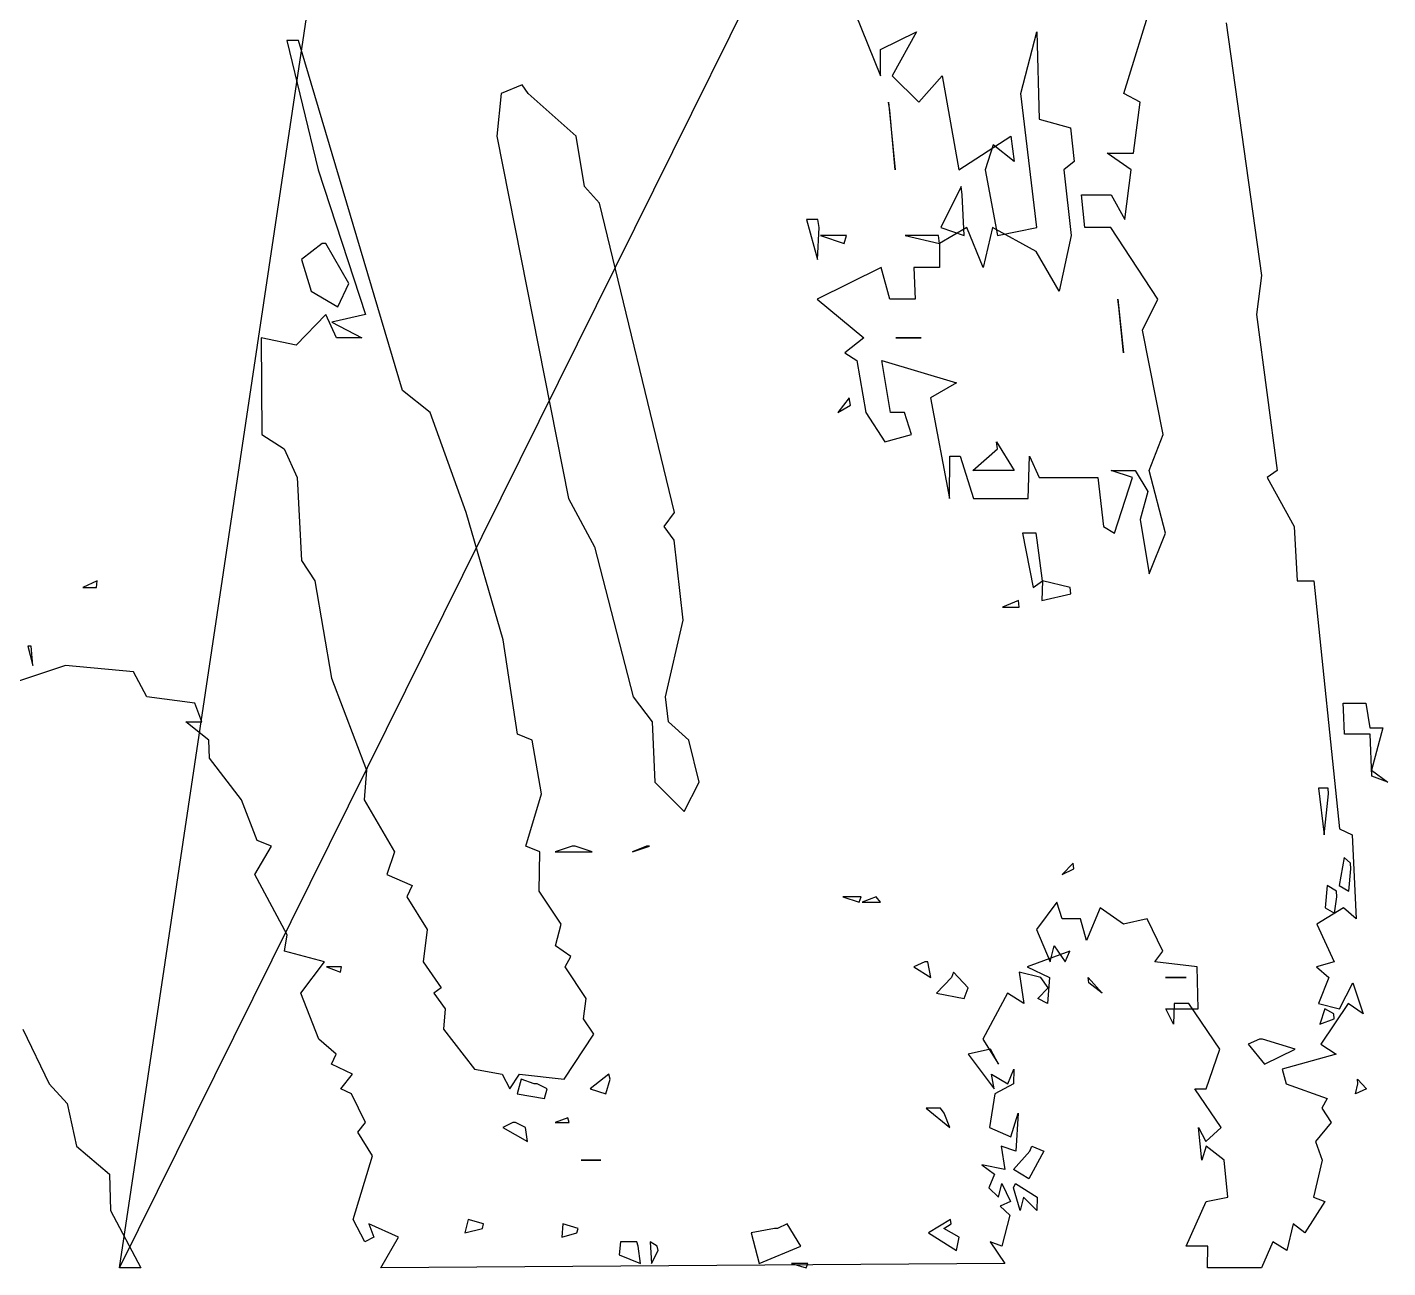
# Model space of a CAD drawing. Extents: x -57254 to 92099, y -1185 to 310651.
# Drawn here: x -1415 to 3593, y -1185 to 3381 of the extents above; entities that cross this region are included whole.
import ezdxf

# ---------------------------------------------------------------- set-up
doc = ezdxf.new("R2010")
doc.units = 0

msp = doc.modelspace()

# ---------------------------------------------------------------- linework, layer by layer
for p, q in [((-1075.0855, -1185.4587), (2487.0833, 6000, 3172.4444)), ((-1075.0855, -1185.4587), (0, 6000, 3200)), ((1538.0581, 3666.4724), (1726.4704, 3201.2286)), ((1538.0581, 3666.4724), (1726.4704, 3201.2286)), ((2622.1441, 3137.0826), (2732.3538, 3496.9749)), ((2622.1441, 3137.0826), (2732.3538, 3496.9749)), ((1725.6574, 3298.5075), (1858.3666, 3364.0777)), ((1725.6574, 3298.5075), (1858.3666, 3364.0777)), ((1858.3666, 3364.0777), (1768.8343, 3201.2286)), ((1858.3666, 3364.0777), (1768.8343, 3201.2286)), ((2242.5308, 3137.0826), (2300.9709, 3364.0777)), ((2242.5308, 3137.0826), (2300.9709, 3364.0777)), ((2300.9709, 3364.0777), (2309.8198, 3041.9053)), ((2300.9709, 3364.0777), (2309.8198, 3041.9053)), ((2998.3544, 3397.0809), (3127.9265, 2466.6935)), ((2998.3544, 3397.0809), (3127.9265, 2466.6935)), ((-416.269, 3331.2202), (-459.0071, 3331.2202)), ((-459.0071, 3331.2202), (-343.6293, 2855.2124)), ((-416.269, 3331.2202), (-459.0071, 3331.2202)), ((-459.0071, 3331.2202), (-343.6293, 2855.2124)), ((-406.5387, 3298.5075), (-416.269, 3331.2202)), ((-406.5387, 3298.5075), (-416.269, 3331.2202)), ((-33.3073, 2043.7158), (-406.5387, 3298.5075)), ((-33.3073, 2043.7158), (-406.5387, 3298.5075)), ((1726.4704, 3201.2286), (1725.6574, 3298.5075)), ((1726.4704, 3201.2286), (1725.6574, 3298.5075)), ((406.9325, 3169.0855), (330.4042, 3137.0826)), ((406.9325, 3169.0855), (330.4042, 3137.0826)), ((428.8225, 3137.0826), (406.9325, 3169.0855)), ((428.8225, 3137.0826), (406.9325, 3169.0855)), ((1768.8343, 3201.2286), (1867.5645, 3105.2189)), ((1768.8343, 3201.2286), (1867.5645, 3105.2189)), ((1867.5645, 3105.2189), (1952.4112, 3201.2286)), ((1867.5645, 3105.2189), (1952.4112, 3201.2286)), ((1952.4112, 3201.2286), (2014.3409, 2855.2124)), ((1952.4112, 3201.2286), (2014.3409, 2855.2124)), ((330.4042, 3137.0826), (314.3255, 2979.1377)), ((330.4042, 3137.0826), (314.3255, 2979.1377)), ((606.3978, 2979.1377), (428.8225, 3137.0826)), ((606.3978, 2979.1377), (428.8225, 3137.0826)), ((1755.3311, 3105.2189), (1779.9228, 2855.2124)), ((1760.2016, 3073.4934), (1755.3311, 3105.2189)), ((1755.3311, 3105.2189), (1779.9228, 2855.2124)), ((1760.2016, 3073.4934), (1755.3311, 3105.2189)), ((2301.7458, 2643.3666), (2242.5308, 3137.0826)), ((2301.7458, 2643.3666), (2242.5308, 3137.0826)), ((2681.257, 3105.2189), (2622.1441, 3137.0826)), ((2681.257, 3105.2189), (2622.1441, 3137.0826)), ((2656.6957, 2916.909), (2681.257, 3105.2189)), ((2656.6957, 2916.909), (2681.257, 3105.2189)), ((1779.9228, 2855.2124), (1760.2016, 3073.4934)), ((1779.9228, 2855.2124), (1760.2016, 3073.4934)), ((2309.8198, 3041.9053), (2424.9774, 3010.4537)), ((2309.8198, 3041.9053), (2424.9774, 3010.4537)), ((2424.9774, 3010.4537), (2438.4716, 2885.9946)), ((2424.9774, 3010.4537), (2438.4716, 2885.9946)), ((314.3255, 2979.1377), (577.6347, 1645.5768)), ((314.3255, 2979.1377), (577.6347, 1645.5768)), ((636.0016, 2794.0409), (606.3978, 2979.1377)), ((636.0016, 2794.0409), (606.3978, 2979.1377)), ((2014.3409, 2855.2124), (2205.8414, 2979.1377)), ((2014.3409, 2855.2124), (2205.8414, 2979.1377)), ((2205.8414, 2979.1377), (2217.3703, 2885.9946)), ((2205.8414, 2979.1377), (2217.3703, 2885.9946)), ((2140.3095, 2947.9564), (2110.866, 2855.2124)), ((2140.3095, 2947.9564), (2110.866, 2855.2124)), ((2217.3703, 2885.9946), (2140.3095, 2947.9564)), ((2217.3703, 2885.9946), (2140.3095, 2947.9564)), ((2648.6486, 2855.2124), (2559.7563, 2916.909)), ((2559.7563, 2916.909), (2656.6957, 2916.909)), ((2648.6486, 2855.2124), (2559.7563, 2916.909)), ((2559.7563, 2916.909), (2656.6957, 2916.909)), ((-343.6293, 2855.2124), (-169.433, 2322.7991)), ((-343.6293, 2855.2124), (-169.433, 2322.7991)), ((2110.866, 2855.2124), (2156.1822, 2613.6117)), ((2110.866, 2855.2124), (2156.1822, 2613.6117)), ((2438.4716, 2885.9946), (2400.4413, 2855.2124)), ((2438.4716, 2885.9946), (2400.4413, 2855.2124)), ((2400.4413, 2855.2124), (2427.3319, 2613.6117)), ((2400.4413, 2855.2124), (2427.3319, 2613.6117)), ((2624.9149, 2673.2471), (2648.6486, 2855.2124)), ((2624.9149, 2673.2471), (2648.6486, 2855.2124)), ((691.277, 2733.388), (636.0016, 2794.0409)), ((691.277, 2733.388), (636.0016, 2794.0409)), ((2022.7928, 2794.0409), (1948.5089, 2643.3666)), ((2022.7928, 2794.0409), (1948.5089, 2643.3666)), ((2026.9918, 2763.6501), (2022.7928, 2794.0409)), ((2026.9918, 2763.6501), (2022.7928, 2794.0409)), ((2034.1649, 2613.6117), (2026.9918, 2763.6501)), ((2034.1649, 2613.6117), (2026.9918, 2763.6501)), ((2478.3642, 2643.3666), (2465.4381, 2763.6501)), ((2465.4381, 2763.6501), (2575.0497, 2763.6501)), ((2478.3642, 2643.3666), (2465.4381, 2763.6501)), ((2465.4381, 2763.6501), (2575.0497, 2763.6501)), ((2575.0497, 2763.6501), (2624.9149, 2673.2471)), ((2575.0497, 2763.6501), (2624.9149, 2673.2471)), ((968.3628, 1594.2512), (691.277, 2733.388)), ((968.3628, 1594.2512), (691.277, 2733.388)), ((1494.8945, 2673.2471), (1454.0504, 2673.2471)), ((1454.0504, 2673.2471), (1494.1058, 2525.0926)), ((1494.8945, 2673.2471), (1454.0504, 2673.2471)), ((1454.0504, 2673.2471), (1494.1058, 2525.0926)), ((1500.1698, 2643.3666), (1494.8945, 2673.2471)), ((1500.1698, 2643.3666), (1494.8945, 2673.2471)), ((1494.1058, 2525.0926), (1500.1698, 2643.3666)), ((1494.1058, 2525.0926), (1500.1698, 2643.3666)), ((1600.3254, 2613.6117), (1505.423, 2613.6117)), ((1505.423, 2613.6117), (1591.8285, 2583.9816)), ((1600.3254, 2613.6117), (1505.423, 2613.6117)), ((1505.423, 2613.6117), (1591.8285, 2583.9816)), ((1591.8285, 2583.9816), (1600.3254, 2613.6117)), ((1591.8285, 2583.9816), (1600.3254, 2613.6117)), ((1939.2625, 2613.6117), (1817.2451, 2613.6117)), ((1817.2451, 2613.6117), (1943.5838, 2583.9816)), ((1939.2625, 2613.6117), (1817.2451, 2613.6117)), ((1817.2451, 2613.6117), (1943.5838, 2583.9816)), ((1943.5838, 2583.9816), (1939.2625, 2613.6117)), ((1943.5838, 2583.9816), (1939.2625, 2613.6117)), ((2043.6112, 2643.3666), (1943.5838, 2583.9816)), ((2043.6112, 2643.3666), (1943.5838, 2583.9816)), ((1948.5089, 2643.3666), (2034.1649, 2613.6117)), ((1948.5089, 2643.3666), (2034.1649, 2613.6117)), ((2104.3291, 2495.8322), (2043.6112, 2643.3666)), ((2104.3291, 2495.8322), (2043.6112, 2643.3666)), ((2138.7134, 2643.3666), (2104.3291, 2495.8322)), ((2138.7134, 2643.3666), (2104.3291, 2495.8322)), ((2298.9064, 2554.4755), (2138.7134, 2643.3666)), ((2298.9064, 2554.4755), (2138.7134, 2643.3666)), ((2156.1822, 2613.6117), (2301.7458, 2643.3666)), ((2156.1822, 2613.6117), (2301.7458, 2643.3666)), ((2427.3319, 2613.6117), (2383.3255, 2408.7781)), ((2427.3319, 2613.6117), (2383.3255, 2408.7781)), ((2573.4665, 2643.3666), (2478.3642, 2643.3666)), ((2573.4665, 2643.3666), (2478.3642, 2643.3666)), ((2746.6667, 2380), (2573.4665, 2643.3666)), ((2746.6667, 2380), (2573.4665, 2643.3666)), ((-329.2972, 2583.9816), (-405.5237, 2525.0926)), ((-329.2972, 2583.9816), (-405.5237, 2525.0926)), ((-315.7681, 2583.9816), (-329.2972, 2583.9816)), ((-315.7681, 2583.9816), (-329.2972, 2583.9816)), ((-230.8207, 2437.6757), (-315.7681, 2583.9816)), ((-230.8207, 2437.6757), (-315.7681, 2583.9816)), ((1943.5838, 2583.9816), (1942.9954, 2495.8322)), ((1943.5838, 2583.9816), (1942.9954, 2495.8322)), ((2383.3255, 2408.7781), (2298.9064, 2554.4755)), ((2383.3255, 2408.7781), (2298.9064, 2554.4755)), ((-405.5237, 2525.0926), (-369.0293, 2408.7781)), ((-405.5237, 2525.0926), (-369.0293, 2408.7781)), ((1727.8838, 2495.8322), (1493.3333, 2380)), ((1727.8838, 2495.8322), (1493.3333, 2380)), ((1760, 2380), (1727.8838, 2495.8322)), ((1760, 2380), (1727.8838, 2495.8322)), ((1942.9954, 2495.8322), (1848.8841, 2495.8322)), ((1848.8841, 2495.8322), (1853.3333, 2380)), ((1942.9954, 2495.8322), (1848.8841, 2495.8322)), ((1848.8841, 2495.8322), (1853.3333, 2380)), ((3127.9265, 2466.6935), (3110.3439, 2322.7991)), ((3127.9265, 2466.6935), (3110.3439, 2322.7991)), ((-369.0293, 2408.7781), (-271.1729, 2351.3406)), ((-369.0293, 2408.7781), (-271.1729, 2351.3406)), ((-271.1729, 2351.3406), (-230.8207, 2437.6757)), ((-271.1729, 2351.3406), (-230.8207, 2437.6757)), ((1493.3333, 2380), (1664.1372, 2237.8753)), ((1493.3333, 2380), (1664.1372, 2237.8753)), ((1853.3333, 2380), (1760, 2380)), ((1853.3333, 2380), (1760, 2380)), ((2600, 2380), (2619.9645, 2181.8361)), ((2602.8874, 2351.3406), (2600, 2380)), ((2600, 2380), (2619.9645, 2181.8361)), ((2602.8874, 2351.3406), (2600, 2380)), ((2690.8225, 2266.0672), (2746.6667, 2380)), ((2690.8225, 2266.0672), (2746.6667, 2380)), ((-315.496, 2322.7991), (-425.1284, 2209.7985)), ((-315.496, 2322.7991), (-425.1284, 2209.7985)), ((-275.8166, 2237.8753), (-315.496, 2322.7991)), ((-275.8166, 2237.8753), (-315.496, 2322.7991)), ((-169.433, 2322.7991), (-293.381, 2294.3749)), ((-169.433, 2322.7991), (-293.381, 2294.3749)), ((2619.9645, 2181.8361), (2602.8874, 2351.3406)), ((2619.9645, 2181.8361), (2602.8874, 2351.3406)), ((3110.3439, 2322.7991), (3185.3879, 1749.4431)), ((3110.3439, 2322.7991), (3185.3879, 1749.4431)), ((-293.381, 2294.3749), (-183.4378, 2237.8753)), ((-293.381, 2294.3749), (-183.4378, 2237.8753)), ((2765.9082, 1881.6043), (2690.8225, 2266.0672)), ((2765.9082, 1881.6043), (2690.8225, 2266.0672)), ((-425.1284, 2209.7985), (-552.9528, 2237.8753)), ((-552.9528, 2237.8753), (-550.7135, 1881.6043)), ((-425.1284, 2209.7985), (-552.9528, 2237.8753)), ((-552.9528, 2237.8753), (-550.7135, 1881.6043)), ((-183.4378, 2237.8753), (-275.8166, 2237.8753)), ((-183.4378, 2237.8753), (-275.8166, 2237.8753)), ((1664.1372, 2237.8753), (1594.7953, 2181.8361)), ((1664.1372, 2237.8753), (1594.7953, 2181.8361)), ((1782.9099, 2237.8753), (1875.2887, 2237.8753)), ((1796.1069, 2237.8753), (1782.9099, 2237.8753)), ((1782.9099, 2237.8753), (1875.2887, 2237.8753)), ((1796.1069, 2237.8753), (1782.9099, 2237.8753)), ((1875.2887, 2237.8753), (1796.1069, 2237.8753)), ((1875.2887, 2237.8753), (1796.1069, 2237.8753)), ((1594.7953, 2181.8361), (1639.0346, 2153.9874)), ((1594.7953, 2181.8361), (1639.0346, 2153.9874)), ((1639.0346, 2153.9874), (1672.1629, 1962.1726)), ((1639.0346, 2153.9874), (1672.1629, 1962.1726)), ((1762.6899, 1962.1726), (1730.8499, 2153.9874)), ((1730.8499, 2153.9874), (2005.3452, 2071.1166)), ((1762.6899, 1962.1726), (1730.8499, 2153.9874)), ((1730.8499, 2153.9874), (2005.3452, 2071.1166)), ((2005.3452, 2071.1166), (1909.4981, 2016.4254)), ((2005.3452, 2071.1166), (1909.4981, 2016.4254)), ((68.5419, 1962.1726), (-33.3073, 2043.7158)), ((68.5419, 1962.1726), (-33.3073, 2043.7158)), ((1610.855, 2016.4254), (1568.7035, 1962.1726)), ((1610.855, 2016.4254), (1568.7035, 1962.1726)), ((1615.6538, 1989.2445), (1610.855, 2016.4254)), ((1615.6538, 1989.2445), (1610.855, 2016.4254)), ((1909.4981, 2016.4254), (1979.4153, 1645.5768)), ((1909.4981, 2016.4254), (1979.4153, 1645.5768)), ((201.0189, 1594.2512), (68.5419, 1962.1726)), ((201.0189, 1594.2512), (68.5419, 1962.1726)), ((1568.7035, 1962.1726), (1615.6538, 1989.2445)), ((1568.7035, 1962.1726), (1615.6538, 1989.2445)), ((1672.1629, 1962.1726), (1741.9976, 1854.9618)), ((1672.1629, 1962.1726), (1741.9976, 1854.9618)), ((1814.4197, 1962.1726), (1762.6899, 1962.1726)), ((1814.4197, 1962.1726), (1762.6899, 1962.1726)), ((1840.3394, 1881.6043), (1814.4197, 1962.1726)), ((1840.3394, 1881.6043), (1814.4197, 1962.1726)), ((-550.7135, 1881.6043), (-468.63, 1828.4251)), ((-550.7135, 1881.6043), (-468.63, 1828.4251)), ((1741.9976, 1854.9618), (1840.3394, 1881.6043)), ((1741.9976, 1854.9618), (1840.3394, 1881.6043)), ((2152.5435, 1854.9618), (2218.036, 1749.4431)), ((2156.21, 1828.4251), (2152.5435, 1854.9618)), ((2152.5435, 1854.9618), (2218.036, 1749.4431)), ((2156.21, 1828.4251), (2152.5435, 1854.9618)), ((2714.4403, 1749.4431), (2765.9082, 1881.6043)), ((2714.4403, 1749.4431), (2765.9082, 1881.6043)), ((-468.63, 1828.4251), (-420.7317, 1723.3232)), ((-468.63, 1828.4251), (-420.7317, 1723.3232)), ((2065.2963, 1749.4431), (2156.21, 1828.4251)), ((2065.2963, 1749.4431), (2156.21, 1828.4251)), ((1979.4153, 1645.5768), (1980.9597, 1801.9935)), ((1979.4153, 1645.5768), (1980.9597, 1801.9935)), ((1980.9597, 1801.9935), (2019.2959, 1801.9935)), ((1980.9597, 1801.9935), (2019.2959, 1801.9935)), ((2019.2959, 1801.9935), (2067.8159, 1645.5768)), ((2019.2959, 1801.9935), (2067.8159, 1645.5768)), ((2269.8743, 1645.5768), (2274.8706, 1801.9935)), ((2269.8743, 1645.5768), (2274.8706, 1801.9935)), ((2274.8706, 1801.9935), (2310.4675, 1723.3232)), ((2274.8706, 1801.9935), (2310.4675, 1723.3232)), ((-420.7317, 1723.3232), (-405.5597, 1417.7215)), ((-420.7317, 1723.3232), (-405.5597, 1417.7215)), ((2218.036, 1749.4431), (2065.2963, 1749.4431)), ((2218.036, 1749.4431), (2065.2963, 1749.4431)), ((2310.4675, 1723.3232), (2526.4228, 1723.3232)), ((2310.4675, 1723.3232), (2526.4228, 1723.3232)), ((2526.4228, 1723.3232), (2546.457, 1543.3244)), ((2526.4228, 1723.3232), (2546.457, 1543.3244)), ((2653.4553, 1723.3232), (2574.4288, 1749.4431)), ((2574.4288, 1749.4431), (2663.527, 1749.4431)), ((2653.4553, 1723.3232), (2574.4288, 1749.4431)), ((2574.4288, 1749.4431), (2663.527, 1749.4431)), ((2586.7934, 1518.009), (2653.4553, 1723.3232)), ((2586.7934, 1518.009), (2653.4553, 1723.3232)), ((2663.527, 1749.4431), (2709.3509, 1671.3906)), ((2663.527, 1749.4431), (2709.3509, 1671.3906)), ((2774.3872, 1518.009), (2714.4403, 1749.4431)), ((2774.3872, 1518.009), (2714.4403, 1749.4431)), ((3185.3879, 1749.4431), (3148.8821, 1723.3232)), ((3185.3879, 1749.4431), (3148.8821, 1723.3232)), ((3148.8821, 1723.3232), (3248.1674, 1543.3244)), ((3148.8821, 1723.3232), (3248.1674, 1543.3244)), ((2709.3509, 1671.3906), (2681.7326, 1568.7382)), ((2709.3509, 1671.3906), (2681.7326, 1568.7382)), ((577.6347, 1645.5768), (673.7262, 1467.6716)), ((577.6347, 1645.5768), (673.7262, 1467.6716)), ((2067.8159, 1645.5768), (2269.8743, 1645.5768)), ((2067.8159, 1645.5768), (2269.8743, 1645.5768)), ((336.7297, 1125.9098), (201.0189, 1594.2512)), ((336.7297, 1125.9098), (201.0189, 1594.2512)), ((930.0169, 1543.3244), (968.3628, 1594.2512)), ((930.0169, 1543.3244), (968.3628, 1594.2512)), ((2681.7326, 1568.7382), (2714.3034, 1368.1543)), ((2681.7326, 1568.7382), (2714.3034, 1368.1543)), ((966.8601, 1492.7916), (930.0169, 1543.3244)), ((966.8601, 1492.7916), (930.0169, 1543.3244)), ((2299.1496, 1518.009), (2249.1246, 1518.009)), ((2249.1246, 1518.009), (2288.1773, 1318.9655)), ((2299.1496, 1518.009), (2249.1246, 1518.009)), ((2249.1246, 1518.009), (2288.1773, 1318.9655)), ((2302.4402, 1492.7916), (2299.1496, 1518.009)), ((2302.4402, 1492.7916), (2299.1496, 1518.009)), ((2546.457, 1543.3244), (2586.7934, 1518.009)), ((2546.457, 1543.3244), (2586.7934, 1518.009)), ((2714.3034, 1368.1543), (2774.3872, 1518.009)), ((2714.3034, 1368.1543), (2774.3872, 1518.009)), ((3248.1674, 1543.3244), (3259.6706, 1343.5129)), ((3248.1674, 1543.3244), (3259.6706, 1343.5129)), ((673.7262, 1467.6716), (815.1727, 915.5484)), ((673.7262, 1467.6716), (815.1727, 915.5484)), ((999.0851, 1197.6212), (966.8601, 1492.7916)), ((999.0851, 1197.6212), (966.8601, 1492.7916)), ((2321.9199, 1343.5129), (2302.4402, 1492.7916)), ((2321.9199, 1343.5129), (2302.4402, 1492.7916)), ((-405.5597, 1417.7215), (-355.6049, 1343.5129)), ((-405.5597, 1417.7215), (-355.6049, 1343.5129)), ((-1157.6285, 1343.5129), (-1209.3596, 1318.9655)), ((-1157.6285, 1343.5129), (-1209.3596, 1318.9655)), ((-1209.3596, 1318.9655), (-1160.0985, 1318.9655)), ((-1209.3596, 1318.9655), (-1160.0985, 1318.9655)), ((-1160.0985, 1318.9655), (-1157.6285, 1343.5129)), ((-1160.0985, 1318.9655), (-1157.6285, 1343.5129)), ((-355.6049, 1343.5129), (-294.1106, 984.8866)), ((-355.6049, 1343.5129), (-294.1106, 984.8866)), ((2288.1773, 1318.9655), (2321.9199, 1343.5129)), ((2288.1773, 1318.9655), (2321.9199, 1343.5129)), ((2321.9199, 1343.5129), (2319.2246, 1270.1509)), ((2321.9199, 1343.5129), (2319.2246, 1270.1509)), ((2423.6453, 1318.9655), (2321.9199, 1343.5129)), ((2423.6453, 1318.9655), (2321.9199, 1343.5129)), ((2426.6486, 1294.5117), (2423.6453, 1318.9655)), ((2426.6486, 1294.5117), (2423.6453, 1318.9655)), ((3259.6706, 1343.5129), (3321.3647, 1343.5129)), ((3259.6706, 1343.5129), (3321.3647, 1343.5129)), ((3321.3647, 1343.5129), (3415.4393, 429.6521)), ((3321.3647, 1343.5129), (3415.4393, 429.6521)), ((2233.3456, 1270.1509), (2175.473, 1245.8826)), ((2233.3456, 1270.1509), (2175.473, 1245.8826)), ((2236.6987, 1245.8826), (2233.3456, 1270.1509)), ((2236.6987, 1245.8826), (2233.3456, 1270.1509)), ((2319.2246, 1270.1509), (2426.6486, 1294.5117)), ((2319.2246, 1270.1509), (2426.6486, 1294.5117)), ((2175.473, 1245.8826), (2236.6987, 1245.8826)), ((2175.473, 1245.8826), (2236.6987, 1245.8826)), ((934.4546, 915.5484), (999.0851, 1197.6212)), ((934.4546, 915.5484), (999.0851, 1197.6212)), ((-1411.9499, 1102.1854), (-1393.6913, 1031.5435)), ((-1399.8426, 1102.1854), (-1411.9499, 1102.1854)), ((-1411.9499, 1102.1854), (-1393.6913, 1031.5435)), ((-1399.8426, 1102.1854), (-1411.9499, 1102.1854)), ((-1393.6913, 1031.5435), (-1399.8426, 1102.1854)), ((-1393.6913, 1031.5435), (-1399.8426, 1102.1854)), ((390.0195, 779.1541), (336.7297, 1125.9098)), ((390.0195, 779.1541), (336.7297, 1125.9098)), ((-1273.2964, 1031.5435), (-1483.3882, 961.6881)), ((-1273.2964, 1031.5435), (-1483.3882, 961.6881)), ((-1023.1328, 1008.1716), (-1273.2964, 1031.5435)), ((-1023.1328, 1008.1716), (-1273.2964, 1031.5435)), ((-974.0562, 915.5484), (-1023.1328, 1008.1716)), ((-974.0562, 915.5484), (-1023.1328, 1008.1716)), ((-294.1106, 984.8866), (-165.9373, 645.7203)), ((-294.1106, 984.8866), (-165.9373, 645.7203)), ((-798.1903, 892.6063), (-974.0562, 915.5484)), ((-798.1903, 892.6063), (-974.0562, 915.5484)), ((815.1727, 915.5484), (885.9156, 824.2851)), ((815.1727, 915.5484), (885.9156, 824.2851)), ((945.1187, 824.2851), (934.4546, 915.5484)), ((945.1187, 824.2851), (934.4546, 915.5484)), ((-771.7719, 824.2851), (-798.1903, 892.6063)), ((-771.7719, 824.2851), (-798.1903, 892.6063)), ((3428.5034, 892.6063), (3511.8466, 892.6063)), ((3429.5561, 869.7486), (3428.5034, 892.6063)), ((3428.5034, 892.6063), (3511.8466, 892.6063)), ((3429.5561, 869.7486), (3428.5034, 892.6063)), ((3433.7285, 779.1541), (3429.5561, 869.7486)), ((3433.7285, 779.1541), (3429.5561, 869.7486)), ((3511.8466, 892.6063), (3527.2426, 801.6783)), ((3511.8466, 892.6063), (3527.2426, 801.6783)), ((-745.643, 756.7122), (-830.9751, 824.2851)), ((-830.9751, 824.2851), (-771.7719, 824.2851)), ((-745.643, 756.7122), (-830.9751, 824.2851)), ((-830.9751, 824.2851), (-771.7719, 824.2851)), ((885.9156, 824.2851), (895.5293, 601.8836)), ((885.9156, 824.2851), (895.5293, 601.8836)), ((1020.7254, 756.7122), (945.1187, 824.2851)), ((1020.7254, 756.7122), (945.1187, 824.2851)), ((3527.2426, 801.6783), (3574.5184, 801.6783)), ((3527.2426, 801.6783), (3574.5184, 801.6783)), ((3574.5184, 801.6783), (3533.2283, 645.7203)), ((3574.5184, 801.6783), (3533.2283, 645.7203)), ((-743.2219, 689.8753), (-745.643, 756.7122)), ((-743.2219, 689.8753), (-745.643, 756.7122)), ((443.7117, 756.7122), (390.0195, 779.1541)), ((443.7117, 756.7122), (390.0195, 779.1541)), ((478.0166, 558.3618), (443.7117, 756.7122)), ((478.0166, 558.3618), (443.7117, 756.7122)), ((1058.3106, 601.8836), (1020.7254, 756.7122)), ((1058.3106, 601.8836), (1020.7254, 756.7122)), ((3528.1071, 779.1541), (3433.7285, 779.1541)), ((3528.1071, 779.1541), (3433.7285, 779.1541)), ((3534.0711, 623.7624), (3528.1071, 779.1541)), ((3534.0711, 623.7624), (3528.1071, 779.1541)), ((-625.8818, 536.7179), (-743.2219, 689.8753)), ((-625.8818, 536.7179), (-743.2219, 689.8753)), ((-165.9373, 645.7203), (-174.8583, 536.7179)), ((-165.9373, 645.7203), (-174.8583, 536.7179)), ((895.5293, 601.8836), (1003.918, 493.6621)), ((895.5293, 601.8836), (1003.918, 493.6621)), ((1003.918, 493.6621), (1058.3106, 601.8836)), ((1003.918, 493.6621), (1058.3106, 601.8836)), ((3533.2283, 645.7203), (3593.0469, 601.8836)), ((3533.2283, 645.7203), (3593.0469, 601.8836)), ((3593.0469, 601.8836), (3534.0711, 623.7624)), ((3593.0469, 601.8836), (3534.0711, 623.7624)), ((420.0205, 366.3208), (478.0166, 558.3618)), ((420.0205, 366.3208), (478.0166, 558.3618)), ((3373.2591, 580.0836), (3338.4401, 580.0836)), ((3338.4401, 580.0836), (3359.2677, 408.4668)), ((3373.2591, 580.0836), (3338.4401, 580.0836)), ((3338.4401, 580.0836), (3359.2677, 408.4668)), ((3359.2677, 408.4668), (3374.3845, 558.3618)), ((3359.2677, 408.4668), (3374.3845, 558.3618)), ((3374.3845, 558.3618), (3373.2591, 580.0836)), ((3374.3845, 558.3618), (3373.2591, 580.0836)), ((-568.5569, 387.3565), (-625.8818, 536.7179)), ((-568.5569, 387.3565), (-625.8818, 536.7179)), ((-174.8583, 536.7179), (-63.0513, 345.3594)), ((-174.8583, 536.7179), (-63.0513, 345.3594)), ((3415.4393, 429.6521), (3462.2426, 408.4668)), ((3415.4393, 429.6521), (3462.2426, 408.4668)), ((3462.2426, 408.4668), (3476.1772, 99.4706)), ((3462.2426, 408.4668), (3476.1772, 99.4706)), ((-577.047, 262.2478), (-514.8786, 366.3208)), ((-577.047, 262.2478), (-514.8786, 366.3208)), ((-514.8786, 366.3208), (-568.5569, 387.3565)), ((-514.8786, 366.3208), (-568.5569, 387.3565)), ((471.8602, 345.3594), (420.0205, 366.3208)), ((471.8602, 345.3594), (420.0205, 366.3208)), ((591.0387, 366.3208), (528.7657, 345.3594)), ((591.0387, 366.3208), (528.7657, 345.3594)), ((602.4399, 366.3208), (591.0387, 366.3208)), ((602.4399, 366.3208), (591.0387, 366.3208)), ((665.3389, 345.3594), (602.4399, 366.3208)), ((665.3389, 345.3594), (602.4399, 366.3208)), ((864.6677, 366.3208), (813.2931, 345.3594)), ((813.2931, 345.3594), (876.0689, 366.3208)), ((864.6677, 366.3208), (813.2931, 345.3594)), ((813.2931, 345.3594), (876.0689, 366.3208)), ((876.0689, 366.3208), (864.6677, 366.3208)), ((876.0689, 366.3208), (864.6677, 366.3208)), ((-63.0513, 345.3594), (-91.0889, 262.2478)), ((-63.0513, 345.3594), (-91.0889, 262.2478)), ((469.9269, 200.6745), (471.8602, 345.3594)), ((469.9269, 200.6745), (471.8602, 345.3594)), ((528.7657, 345.3594), (665.3389, 345.3594)), ((528.7657, 345.3594), (665.3389, 345.3594)), ((2434.9305, 303.6575), (2395.2082, 262.2478)), ((2434.9305, 303.6575), (2395.2082, 262.2478)), ((2437.6769, 282.9163), (2434.9305, 303.6575)), ((2437.6769, 282.9163), (2434.9305, 303.6575)), ((3431.9473, 324.4717), (3414.3814, 221.1273)), ((3431.9473, 324.4717), (3414.3814, 221.1273)), ((3455.628, 303.6575), (3431.9473, 324.4717)), ((3455.628, 303.6575), (3431.9473, 324.4717)), ((3456.5833, 282.9163), (3455.628, 303.6575)), ((3456.5833, 282.9163), (3455.628, 303.6575)), ((-457.2569, 39.5831), (-577.047, 262.2478)), ((-457.2569, 39.5831), (-577.047, 262.2478)), ((-91.0889, 262.2478), (2.0271, 221.1273)), ((-91.0889, 262.2478), (2.0271, 221.1273)), ((2395.2082, 262.2478), (2437.6769, 282.9163)), ((2395.2082, 262.2478), (2437.6769, 282.9163)), ((3449.1287, 200.6745), (3456.5833, 282.9163)), ((3449.1287, 200.6745), (3456.5833, 282.9163)), ((2.0271, 221.1273), (-17.7319, 180.2929)), ((2.0271, 221.1273), (-17.7319, 180.2929)), ((550.9568, 79.4393), (469.9269, 200.6745)), ((550.9568, 79.4393), (469.9269, 200.6745)), ((3369.3339, 221.1273), (3362.5231, 139.7417)), ((3369.3339, 221.1273), (3362.5231, 139.7417)), ((3404.1596, 200.6745), (3369.3339, 221.1273)), ((3404.1596, 200.6745), (3369.3339, 221.1273)), ((3405.1961, 180.2929), (3404.1596, 200.6745)), ((3405.1961, 180.2929), (3404.1596, 200.6745)), ((3414.3814, 221.1273), (3449.1287, 200.6745)), ((3414.3814, 221.1273), (3449.1287, 200.6745)), ((-17.7319, 180.2929), (57.0889, 59.4769)), ((-17.7319, 180.2929), (57.0889, 59.4769)), ((1654.4526, 180.2929), (1587.1163, 180.2929)), ((1587.1163, 180.2929), (1647.3224, 159.9821)), ((1654.4526, 180.2929), (1587.1163, 180.2929)), ((1587.1163, 180.2929), (1647.3224, 159.9821)), ((1647.3224, 159.9821), (1654.4526, 180.2929)), ((1647.3224, 159.9821), (1654.4526, 180.2929)), ((1710.5662, 180.2929), (1658.5257, 159.9821)), ((1710.5662, 180.2929), (1658.5257, 159.9821)), ((1658.5257, 159.9821), (1725.745, 159.9821)), ((1658.5257, 159.9821), (1725.745, 159.9821)), ((1725.745, 159.9821), (1710.5662, 180.2929)), ((1725.745, 159.9821), (1710.5662, 180.2929)), ((2375.5322, 159.9821), (2300.6609, 59.4769)), ((2375.5322, 159.9821), (2300.6609, 59.4769)), ((2395.0961, 99.4706), (2375.5322, 159.9821)), ((2395.0961, 99.4706), (2375.5322, 159.9821)), ((3397.1196, 119.5713), (3405.1961, 180.2929)), ((3397.1196, 119.5713), (3405.1961, 180.2929)), ((2534.9214, 139.7417), (2483.5907, 19.7576)), ((2534.9214, 139.7417), (2483.5907, 19.7576)), ((2620.3827, 79.4393), (2534.9214, 139.7417)), ((2620.3827, 79.4393), (2534.9214, 139.7417)), ((3429.6259, 139.7417), (3332.4433, 79.4393)), ((3429.6259, 139.7417), (3332.4433, 79.4393)), ((3362.5231, 139.7417), (3397.1196, 119.5713)), ((3362.5231, 139.7417), (3397.1196, 119.5713)), ((3476.1772, 99.4706), (3429.6259, 139.7417)), ((3476.1772, 99.4706), (3429.6259, 139.7417)), ((57.0889, 59.4769), (42.4339, -58.8688)), ((57.0889, 59.4769), (42.4339, -58.8688)), ((530.3867, 0), (550.9568, 79.4393)), ((530.3867, 0), (550.9568, 79.4393)), ((2300.6609, 59.4769), (2351.0141, -58.8688)), ((2300.6609, 59.4769), (2351.0141, -58.8688)), ((2461.9671, 99.4706), (2395.0961, 99.4706)), ((2461.9671, 99.4706), (2395.0961, 99.4706)), ((2483.5907, 19.7576), (2461.9671, 99.4706)), ((2483.5907, 19.7576), (2461.9671, 99.4706)), ((2707.1608, 99.4706), (2620.3827, 79.4393)), ((2707.1608, 99.4706), (2620.3827, 79.4393)), ((2764.5469, -19.69), (2707.1608, 99.4706)), ((2764.5469, -19.69), (2707.1608, 99.4706)), ((3332.4433, 79.4393), (3395.3718, -58.8688)), ((3332.4433, 79.4393), (3395.3718, -58.8688)), ((-467.4866, -19.69), (-457.2569, 39.5831)), ((-467.4866, -19.69), (-457.2569, 39.5831)), ((586.279, -39.3129), (530.3867, 0)), ((586.279, -39.3129), (530.3867, 0)), ((2351.0141, -58.8688), (2364.6409, 0)), ((2351.0141, -58.8688), (2364.6409, 0)), ((2364.6409, 0), (2405.9803, -58.8688)), ((2364.6409, 0), (2405.9803, -58.8688)), ((-320.343, -58.8688), (-467.4866, -19.69)), ((-320.343, -58.8688), (-467.4866, -19.69)), ((564.9693, -78.3582), (586.279, -39.3129)), ((564.9693, -78.3582), (586.279, -39.3129)), ((2422.5911, -19.69), (2266.0228, -78.3582)), ((2422.5911, -19.69), (2266.0228, -78.3582)), ((2405.9803, -58.8688), (2422.5911, -19.69)), ((2405.9803, -58.8688), (2422.5911, -19.69)), ((2735.7775, -58.8688), (2764.5469, -19.69)), ((2735.7775, -58.8688), (2764.5469, -19.69)), ((-407.2039, -174.8191), (-320.343, -58.8688)), ((-407.2039, -174.8191), (-320.343, -58.8688)), ((-258.1212, -78.3582), (-312.9939, -78.3582)), ((-312.9939, -78.3582), (-261.8461, -97.7814)), ((-258.1212, -78.3582), (-312.9939, -78.3582)), ((-312.9939, -78.3582), (-261.8461, -97.7814)), ((-261.8461, -97.7814), (-258.1212, -78.3582)), ((-261.8461, -97.7814), (-258.1212, -78.3582)), ((42.4339, -58.8688), (108.5677, -155.6573)), ((42.4339, -58.8688), (108.5677, -155.6573)), ((643.1287, -193.9163), (564.9693, -78.3582)), ((643.1287, -193.9163), (564.9693, -78.3582)), ((1889.2981, -58.8688), (1848.9903, -78.3582)), ((1889.2981, -58.8688), (1848.9903, -78.3582)), ((1848.9903, -78.3582), (1910.9701, -117.1388)), ((1848.9903, -78.3582), (1910.9701, -117.1388)), ((1900.2913, -58.8688), (1889.2981, -58.8688)), ((1900.2913, -58.8688), (1889.2981, -58.8688)), ((1910.9701, -117.1388), (1900.2913, -58.8688)), ((1910.9701, -117.1388), (1900.2913, -58.8688)), ((1995.0698, -97.7814), (1987.5314, -117.1388)), ((1995.0698, -97.7814), (1987.5314, -117.1388)), ((2048.8337, -155.6573), (1995.0698, -97.7814)), ((2048.8337, -155.6573), (1995.0698, -97.7814)), ((2315.6513, -117.1388), (2236.0997, -97.7814)), ((2236.0997, -97.7814), (2253.8908, -212.9494)), ((2315.6513, -117.1388), (2236.0997, -97.7814)), ((2236.0997, -97.7814), (2253.8908, -212.9494)), ((2266.0228, -78.3582), (2348.4633, -117.1388)), ((2266.0228, -78.3582), (2348.4633, -117.1388)), ((2891.5716, -78.3582), (2735.7775, -58.8688)), ((2891.5716, -78.3582), (2735.7775, -58.8688)), ((2895.6258, -231.9186), (2891.5716, -78.3582)), ((2895.6258, -231.9186), (2891.5716, -78.3582)), ((3395.3718, -58.8688), (3330.5531, -78.3582)), ((3395.3718, -58.8688), (3330.5531, -78.3582)), ((3330.5531, -78.3582), (3376.5722, -117.1388)), ((3330.5531, -78.3582), (3376.5722, -117.1388)), ((1987.5314, -117.1388), (1932.4229, -174.8191)), ((1987.5314, -117.1388), (1932.4229, -174.8191)), ((2343.1437, -155.6573), (2315.6513, -117.1388)), ((2343.1437, -155.6573), (2315.6513, -117.1388)), ((2348.4633, -117.1388), (2340.654, -212.9494)), ((2348.4633, -117.1388), (2340.654, -212.9494)), ((2490.6486, -117.1388), (2541.814, -174.8191)), ((2493.203, -136.4306), (2490.6486, -117.1388)), ((2490.6486, -117.1388), (2541.814, -174.8191)), ((2493.203, -136.4306), (2490.6486, -117.1388)), ((2541.814, -174.8191), (2493.203, -136.4306)), ((2541.814, -174.8191), (2493.203, -136.4306)), ((2775.0191, -117.1388), (2851.5804, -117.1388)), ((2785.9565, -117.1388), (2775.0191, -117.1388)), ((2775.0191, -117.1388), (2851.5804, -117.1388)), ((2785.9565, -117.1388), (2775.0191, -117.1388)), ((2851.5804, -117.1388), (2785.9565, -117.1388)), ((2851.5804, -117.1388), (2785.9565, -117.1388)), ((3376.5722, -117.1388), (3338.4307, -212.9494)), ((3376.5722, -117.1388), (3338.4307, -212.9494)), ((3415.3313, -231.9186), (3464.9779, -136.4306)), ((3415.3313, -231.9186), (3464.9779, -136.4306)), ((3464.9779, -136.4306), (3502.7833, -250.8242)), ((3464.9779, -136.4306), (3502.7833, -250.8242)), ((-341.3013, -344.4099), (-407.2039, -174.8191)), ((-341.3013, -344.4099), (-407.2039, -174.8191)), ((108.5677, -155.6573), (82.4854, -174.8191)), ((108.5677, -155.6573), (82.4854, -174.8191)), ((82.4854, -174.8191), (123.8631, -231.9186)), ((82.4854, -174.8191), (123.8631, -231.9186)), ((633.2146, -269.6666), (643.1287, -193.9163)), ((633.2146, -269.6666), (643.1287, -193.9163)), ((1932.4229, -174.8191), (2033.6773, -193.9163)), ((1932.4229, -174.8191), (2033.6773, -193.9163)), ((2033.6773, -193.9163), (2048.8337, -155.6573)), ((2033.6773, -193.9163), (2048.8337, -155.6573)), ((2193.5905, -174.8191), (2102.6905, -344.4099)), ((2193.5905, -174.8191), (2102.6905, -344.4099)), ((2253.8908, -212.9494), (2193.5905, -174.8191)), ((2253.8908, -212.9494), (2193.5905, -174.8191)), ((2305.2689, -193.9163), (2343.1437, -155.6573)), ((2305.2689, -193.9163), (2343.1437, -155.6573)), ((2340.654, -212.9494), (2305.2689, -193.9163)), ((2340.654, -212.9494), (2305.2689, -193.9163)), ((123.8631, -231.9186), (117.4446, -307.1628)), ((123.8631, -231.9186), (117.4446, -307.1628)), ((2804.2015, -288.446), (2776.5266, -231.9186)), ((2776.5266, -231.9186), (2895.6258, -231.9186)), ((2804.2015, -288.446), (2776.5266, -231.9186)), ((2776.5266, -231.9186), (2895.6258, -231.9186)), ((2807.0061, -212.9494), (2804.2015, -288.446)), ((2807.0061, -212.9494), (2804.2015, -288.446)), ((2861.2331, -212.9494), (2807.0061, -212.9494)), ((2861.2331, -212.9494), (2807.0061, -212.9494)), ((2974.359, -381.4103), (2861.2331, -212.9494)), ((2974.359, -381.4103), (2861.2331, -212.9494)), ((3338.4307, -212.9494), (3415.3313, -231.9186)), ((3338.4307, -212.9494), (3415.3313, -231.9186)), ((3361.1953, -231.9186), (3342.8494, -288.446)), ((3361.1953, -231.9186), (3342.8494, -288.446)), ((3446.8847, -212.9494), (3347.2096, -362.9408)), ((3446.8847, -212.9494), (3347.2096, -362.9408)), ((3394.6928, -250.8242), (3361.1953, -231.9186)), ((3394.6928, -250.8242), (3361.1953, -231.9186)), ((3502.7833, -250.8242), (3446.8847, -212.9494)), ((3502.7833, -250.8242), (3446.8847, -212.9494)), ((671.4984, -325.8174), (633.2146, -269.6666)), ((671.4984, -325.8174), (633.2146, -269.6666)), ((3342.8494, -288.446), (3395.7052, -269.6666)), ((3342.8494, -288.446), (3395.7052, -269.6666)), ((3395.7052, -269.6666), (3394.6928, -250.8242)), ((3395.7052, -269.6666), (3394.6928, -250.8242)), ((-1431.2755, -307.1628), (-1333.4742, -509.0035)), ((-1431.2755, -307.1628), (-1333.4742, -509.0035)), ((-277.1052, -399.8187), (-341.3013, -344.4099)), ((-277.1052, -399.8187), (-341.3013, -344.4099)), ((117.4446, -307.1628), (232.2225, -454.6805)), ((117.4446, -307.1628), (232.2225, -454.6805)), ((561.938, -490.9553), (671.4984, -325.8174)), ((561.938, -490.9553), (671.4984, -325.8174)), ((2102.6905, -344.4099), (2160.8462, -436.4535)), ((2102.6905, -344.4099), (2160.8462, -436.4535)), ((3121.0205, -344.4099), (3079.6725, -362.9408)), ((3121.0205, -344.4099), (3079.6725, -362.9408)), ((3131.7397, -344.4099), (3121.0205, -344.4099)), ((3131.7397, -344.4099), (3121.0205, -344.4099)), ((3252.1368, -381.4103), (3131.7397, -344.4099)), ((3252.1368, -381.4103), (3131.7397, -344.4099)), ((-294.9025, -436.4535), (-277.1052, -399.8187)), ((-294.9025, -436.4535), (-277.1052, -399.8187)), ((2130.3419, -381.4103), (2048.1041, -399.8187)), ((2130.3419, -381.4103), (2048.1041, -399.8187)), ((2048.1041, -399.8187), (2144.2429, -526.9928)), ((2048.1041, -399.8187), (2144.2429, -526.9928)), ((2160.8462, -436.4535), (2130.3419, -381.4103)), ((2160.8462, -436.4535), (2130.3419, -381.4103)), ((2924.5044, -526.9928), (2974.359, -381.4103)), ((2924.5044, -526.9928), (2974.359, -381.4103)), ((3079.6725, -362.9408), (3138.8933, -436.4535)), ((3079.6725, -362.9408), (3138.8933, -436.4535)), ((3138.8933, -436.4535), (3252.1368, -381.4103)), ((3138.8933, -436.4535), (3252.1368, -381.4103)), ((3402.6985, -399.8187), (3203.9907, -454.6805)), ((3402.6985, -399.8187), (3203.9907, -454.6805)), ((3347.2096, -362.9408), (3402.6985, -399.8187)), ((3347.2096, -362.9408), (3402.6985, -399.8187)), ((-217.2185, -472.8477), (-294.9025, -436.4535)), ((-217.2185, -472.8477), (-294.9025, -436.4535)), ((-259.806, -526.9928), (-217.2185, -472.8477)), ((-259.806, -526.9928), (-217.2185, -472.8477)), ((232.2225, -454.6805), (333.7748, -472.8477)), ((232.2225, -454.6805), (333.7748, -472.8477)), ((333.7748, -472.8477), (362.2944, -526.9928)), ((333.7748, -472.8477), (362.2944, -526.9928)), ((362.2944, -526.9928), (397.351, -472.8477)), ((362.2944, -526.9928), (397.351, -472.8477)), ((403.2582, -490.9553), (389.2836, -544.9234)), ((403.2582, -490.9553), (389.2836, -544.9234)), ((397.351, -472.8477), (561.938, -490.9553)), ((397.351, -472.8477), (561.938, -490.9553)), ((451.3915, -509.0035), (403.2582, -490.9553)), ((451.3915, -509.0035), (403.2582, -490.9553)), ((725.8278, -472.8477), (657.5285, -526.9928)), ((725.8278, -472.8477), (657.5285, -526.9928)), ((715.6166, -544.9234), (731.1964, -490.9553)), ((715.6166, -544.9234), (731.1964, -490.9553)), ((731.1964, -490.9553), (725.8278, -472.8477)), ((731.1964, -490.9553), (725.8278, -472.8477)), ((2144.2429, -526.9928), (2135.0993, -472.8477)), ((2135.0993, -472.8477), (2194.0117, -509.0035)), ((2144.2429, -526.9928), (2135.0993, -472.8477)), ((2135.0993, -472.8477), (2194.0117, -509.0035)), ((2194.0117, -509.0035), (2216.9391, -454.6805)), ((2194.0117, -509.0035), (2216.9391, -454.6805)), ((2216.9391, -454.6805), (2215.1344, -509.0035)), ((2216.9391, -454.6805), (2215.1344, -509.0035)), ((3203.9907, -454.6805), (3218.4612, -509.0035)), ((3203.9907, -454.6805), (3218.4612, -509.0035)), ((3481.646, -490.9553), (3514.9726, -526.9928)), ((3482.4946, -509.0035), (3481.646, -490.9553)), ((3481.646, -490.9553), (3514.9726, -526.9928)), ((3482.4946, -509.0035), (3481.646, -490.9553)), ((-1333.4742, -509.0035), (-1267.2997, -580.6096)), ((-1333.4742, -509.0035), (-1267.2997, -580.6096)), ((-221.2748, -544.9234), (-259.806, -526.9928)), ((-221.2748, -544.9234), (-259.806, -526.9928)), ((-169.9244, -651.2901), (-221.2748, -544.9234)), ((-169.9244, -651.2901), (-221.2748, -544.9234)), ((389.2836, -544.9234), (489.753, -562.7956)), ((389.2836, -544.9234), (489.753, -562.7956)), ((461.9528, -509.0035), (451.3915, -509.0035)), ((461.9528, -509.0035), (451.3915, -509.0035)), ((499.3674, -526.9928), (461.9528, -509.0035)), ((499.3674, -526.9928), (461.9528, -509.0035)), ((489.753, -562.7956), (499.3674, -526.9928)), ((489.753, -562.7956), (499.3674, -526.9928)), ((657.5285, -526.9928), (715.6166, -544.9234)), ((657.5285, -526.9928), (715.6166, -544.9234)), ((2147.2709, -544.9234), (2126.5612, -668.8177)), ((2147.2709, -544.9234), (2126.5612, -668.8177)), ((2215.1344, -509.0035), (2147.2709, -544.9234)), ((2215.1344, -509.0035), (2147.2709, -544.9234)), ((2980.0167, -668.8177), (2882.3281, -526.9928)), ((2882.3281, -526.9928), (2924.5044, -526.9928)), ((2980.0167, -668.8177), (2882.3281, -526.9928)), ((2882.3281, -526.9928), (2924.5044, -526.9928)), ((3218.4612, -509.0035), (3369.4167, -562.7956)), ((3218.4612, -509.0035), (3369.4167, -562.7956)), ((3473.6565, -544.9234), (3482.4946, -509.0035)), ((3473.6565, -544.9234), (3482.4946, -509.0035)), ((3514.9726, -526.9928), (3473.6565, -544.9234)), ((3514.9726, -526.9928), (3473.6565, -544.9234)), ((-1267.2997, -580.6096), (-1232.6784, -738.3661)), ((-1267.2997, -580.6096), (-1232.6784, -738.3661)), ((1946.784, -598.3658), (1894.406, -598.3658)), ((1894.406, -598.3658), (1980.8493, -668.8177)), ((1946.784, -598.3658), (1894.406, -598.3658)), ((1894.406, -598.3658), (1980.8493, -668.8177)), ((1960.571, -616.0644), (1946.784, -598.3658)), ((1960.571, -616.0644), (1946.784, -598.3658)), ((3369.4167, -562.7956), (3350.5133, -598.3658)), ((3369.4167, -562.7956), (3350.5133, -598.3658)), ((3350.5133, -598.3658), (3384.9361, -651.2901)), ((3350.5133, -598.3658), (3384.9361, -651.2901)), ((575.1279, -633.7058), (528.5379, -651.2901)), ((575.1279, -633.7058), (528.5379, -651.2901)), ((580.662, -651.2901), (575.1279, -633.7058)), ((580.662, -651.2901), (575.1279, -633.7058)), ((1980.8493, -668.8177), (1960.571, -616.0644)), ((1980.8493, -668.8177), (1960.571, -616.0644)), ((2205.208, -703.7037), (2232.4949, -616.0644)), ((2205.208, -703.7037), (2232.4949, -616.0644)), ((2232.4949, -616.0644), (2224.1495, -755.6141)), ((2232.4949, -616.0644), (2224.1495, -755.6141)), ((-198.0568, -686.2888), (-169.9244, -651.2901)), ((-198.0568, -686.2888), (-169.9244, -651.2901)), ((-143.9027, -772.8069), (-198.0568, -686.2888)), ((-143.9027, -772.8069), (-198.0568, -686.2888)), ((372.1658, -651.2901), (336.3863, -668.8177)), ((372.1658, -651.2901), (336.3863, -668.8177)), ((336.3863, -668.8177), (426.5368, -721.0627)), ((336.3863, -668.8177), (426.5368, -721.0627)), ((382.5906, -651.2901), (372.1658, -651.2901)), ((382.5906, -651.2901), (372.1658, -651.2901)), ((419.6503, -668.8177), (382.5906, -651.2901)), ((419.6503, -668.8177), (382.5906, -651.2901)), ((426.5368, -721.0627), (419.6503, -668.8177)), ((426.5368, -721.0627), (419.6503, -668.8177)), ((528.5379, -651.2901), (580.662, -651.2901)), ((528.5379, -651.2901), (580.662, -651.2901)), ((2126.5612, -668.8177), (2205.208, -703.7037)), ((2126.5612, -668.8177), (2205.208, -703.7037)), ((2909.0722, -789.9449), (2896.7527, -668.8177)), ((2896.7527, -668.8177), (2922.7821, -721.0627)), ((2909.0722, -789.9449), (2896.7527, -668.8177)), ((2896.7527, -668.8177), (2922.7821, -721.0627)), ((2922.7821, -721.0627), (2980.0167, -668.8177)), ((2922.7821, -721.0627), (2980.0167, -668.8177)), ((3384.9361, -651.2901), (3326.7388, -721.0627)), ((3384.9361, -651.2901), (3326.7388, -721.0627)), ((-1232.6784, -738.3661), (-1111.1339, -841.0325)), ((-1232.6784, -738.3661), (-1111.1339, -841.0325)), ((2224.1495, -755.6141), (2169.5967, -738.3661)), ((2169.5967, -738.3661), (2184.1498, -824.0575)), ((2224.1495, -755.6141), (2169.5967, -738.3661)), ((2169.5967, -738.3661), (2184.1498, -824.0575)), ((2275.7731, -755.6141), (2283.3506, -738.3661)), ((2275.7731, -755.6141), (2283.3506, -738.3661)), ((2283.3506, -738.3661), (2327.3966, -755.6141)), ((2283.3506, -738.3661), (2327.3966, -755.6141)), ((2924.5088, -738.3661), (2909.0722, -789.9449)), ((2924.5088, -738.3661), (2909.0722, -789.9449)), ((2991.4064, -789.9449), (2924.5088, -738.3661)), ((2991.4064, -789.9449), (2924.5088, -738.3661)), ((3326.7388, -721.0627), (3351.6184, -789.9449)), ((3326.7388, -721.0627), (3351.6184, -789.9449)), ((-214.5594, -1007.8645), (-143.9027, -772.8069)), ((-214.5594, -1007.8645), (-143.9027, -772.8069)), ((686.0495, -789.9449), (624.2989, -789.9449)), ((624.2989, -789.9449), (696.3413, -789.9449)), ((686.0495, -789.9449), (624.2989, -789.9449)), ((624.2989, -789.9449), (696.3413, -789.9449)), ((696.3413, -789.9449), (686.0495, -789.9449)), ((696.3413, -789.9449), (686.0495, -789.9449)), ((2214.9269, -824.0575), (2275.7731, -755.6141)), ((2214.9269, -824.0575), (2275.7731, -755.6141)), ((2327.3966, -755.6141), (2271.7186, -857.9537)), ((2327.3966, -755.6141), (2271.7186, -857.9537)), ((3004.1156, -925.1054), (2991.4064, -789.9449)), ((3004.1156, -925.1054), (2991.4064, -789.9449)), ((3351.6184, -789.9449), (3319.1403, -925.1054)), ((3351.6184, -789.9449), (3319.1403, -925.1054)), ((-1111.1339, -841.0325), (-1107.7172, -974.9166)), ((-1111.1339, -841.0325), (-1107.7172, -974.9166)), ((2184.1498, -824.0575), (2099.0547, -807.0284)), ((2099.0547, -807.0284), (2146.0617, -841.0325)), ((2184.1498, -824.0575), (2099.0547, -807.0284)), ((2099.0547, -807.0284), (2146.0617, -841.0325)), ((2146.0617, -841.0325), (2124.2673, -891.6357)), ((2146.0617, -841.0325), (2124.2673, -891.6357)), ((2271.7186, -857.9537), (2214.9269, -824.0575)), ((2271.7186, -857.9537), (2214.9269, -824.0575)), ((2124.2673, -891.6357), (2160.6626, -925.1054)), ((2124.2673, -891.6357), (2160.6626, -925.1054)), ((2160.6626, -925.1054), (2172.3504, -874.8213)), ((2160.6626, -925.1054), (2172.3504, -874.8213)), ((2172.3504, -874.8213), (2204.1396, -941.7614)), ((2172.3504, -874.8213), (2204.1396, -941.7614)), ((2216.0151, -891.6357), (2223.4021, -874.8213)), ((2216.0151, -891.6357), (2223.4021, -874.8213)), ((2240.1133, -974.9166), (2216.0151, -891.6357)), ((2240.1133, -974.9166), (2216.0151, -891.6357)), ((2223.4021, -874.8213), (2302.9318, -925.1054)), ((2223.4021, -874.8213), (2302.9318, -925.1054)), ((2204.1396, -941.7614), (2166.4387, -958.365)), ((2204.1396, -941.7614), (2166.4387, -958.365)), ((2252.1213, -925.1054), (2240.1133, -974.9166)), ((2252.1213, -925.1054), (2240.1133, -974.9166)), ((2300.799, -974.9166), (2252.1213, -925.1054)), ((2300.799, -974.9166), (2252.1213, -925.1054)), ((2302.9318, -925.1054), (2300.799, -974.9166)), ((2302.9318, -925.1054), (2300.799, -974.9166)), ((2851.2636, -1105.484), (2924.513, -941.7614)), ((2851.2636, -1105.484), (2924.513, -941.7614)), ((2924.513, -941.7614), (3004.1156, -925.1054)), ((2924.513, -941.7614), (3004.1156, -925.1054)), ((3360.7955, -941.7614), (3287.4705, -1056.902)), ((3360.7955, -941.7614), (3287.4705, -1056.902)), ((3319.1403, -925.1054), (3360.7955, -941.7614)), ((3319.1403, -925.1054), (3360.7955, -941.7614)), ((-1107.7172, -974.9166), (-995.7873, -1185.4587)), ((-1107.7172, -974.9166), (-995.7873, -1185.4587)), ((2166.4387, -958.365), (2202.4741, -991.4163)), ((2166.4387, -958.365), (2202.4741, -991.4163)), ((2202.4741, -991.4163), (2172.0108, -1105.484)), ((2202.4741, -991.4163), (2172.0108, -1105.484)), ((-171.8773, -1089.3402), (-214.5594, -1007.8645)), ((-171.8773, -1089.3402), (-214.5594, -1007.8645)), ((-48.0962, -1073.1463), (-157.6484, -1024.2613)), ((-157.6484, -1024.2613), (-138.2766, -1073.1463)), ((-48.0962, -1073.1463), (-157.6484, -1024.2613)), ((-157.6484, -1024.2613), (-138.2766, -1073.1463)), ((208.9131, -1007.8645), (196.4976, -1056.902)), ((208.9131, -1007.8645), (196.4976, -1056.902)), ((196.4976, -1056.902), (260.9307, -1040.6071)), ((196.4976, -1056.902), (260.9307, -1040.6071)), ((265.1633, -1024.2613), (208.9131, -1007.8645)), ((265.1633, -1024.2613), (208.9131, -1007.8645)), ((260.9307, -1040.6071), (265.1633, -1024.2613)), ((260.9307, -1040.6071), (265.1633, -1024.2613)), ((557.1047, -1024.2613), (553.1062, -1073.1463)), ((557.1047, -1024.2613), (553.1062, -1073.1463)), ((612.7249, -1040.6071), (557.1047, -1024.2613)), ((612.7249, -1040.6071), (557.1047, -1024.2613)), ((607.9583, -1056.902), (612.7249, -1040.6071)), ((607.9583, -1056.902), (612.7249, -1040.6071)), ((1336.4157, -1040.6071), (1250.2383, -1056.902)), ((1336.4157, -1040.6071), (1250.2383, -1056.902)), ((1346.467, -1040.6071), (1336.4157, -1040.6071)), ((1346.467, -1040.6071), (1336.4157, -1040.6071)), ((1382.5943, -1024.2613), (1346.467, -1040.6071)), ((1382.5943, -1024.2613), (1346.467, -1040.6071)), ((1432.8239, -1105.484), (1382.5943, -1024.2613)), ((1432.8239, -1105.484), (1382.5943, -1024.2613)), ((1983.4644, -1007.8645), (1902.5541, -1056.902)), ((1983.4644, -1007.8645), (1902.5541, -1056.902)), ((1959.5939, -1040.6071), (1986.611, -1024.2613)), ((1959.5939, -1040.6071), (1986.611, -1024.2613)), ((2016.0321, -1073.1463), (1959.5939, -1040.6071)), ((2016.0321, -1073.1463), (1959.5939, -1040.6071)), ((1986.611, -1024.2613), (1983.4644, -1007.8645)), ((1986.611, -1024.2613), (1983.4644, -1007.8645)), ((3244.9791, -1024.2613), (3222.0615, -1121.5778)), ((3244.9791, -1024.2613), (3222.0615, -1121.5778)), ((3287.4705, -1056.902), (3244.9791, -1024.2613)), ((3287.4705, -1056.902), (3244.9791, -1024.2613)), ((-138.2766, -1073.1463), (-171.8773, -1089.3402)), ((-138.2766, -1073.1463), (-171.8773, -1089.3402)), ((-113.5947, -1185.4587), (-48.0962, -1073.1463)), ((-113.5947, -1185.4587), (-48.0962, -1073.1463)), ((553.1062, -1073.1463), (607.9583, -1056.902)), ((553.1062, -1073.1463), (607.9583, -1056.902)), ((768.5458, -1089.3402), (763.5929, -1137.622)), ((768.5458, -1089.3402), (763.5929, -1137.622)), ((828.5729, -1089.3402), (768.5458, -1089.3402)), ((828.5729, -1089.3402), (768.5458, -1089.3402)), ((833.4832, -1105.484), (828.5729, -1089.3402)), ((833.4832, -1105.484), (828.5729, -1089.3402)), ((903.4063, -1105.484), (878.5954, -1089.3402)), ((878.5954, -1089.3402), (882.7559, -1169.5622)), ((903.4063, -1105.484), (878.5954, -1089.3402)), ((878.5954, -1089.3402), (882.7559, -1169.5622)), ((1250.2383, -1056.902), (1279.857, -1169.5622)), ((1250.2383, -1056.902), (1279.857, -1169.5622)), ((1902.5541, -1056.902), (2005.286, -1121.5778)), ((1902.5541, -1056.902), (2005.286, -1121.5778)), ((2005.286, -1121.5778), (2016.0321, -1073.1463)), ((2005.286, -1121.5778), (2016.0321, -1073.1463)), ((2172.0108, -1105.484), (2129.1581, -1089.3402)), ((2129.1581, -1089.3402), (2183.2622, -1169.5622)), ((2172.0108, -1105.484), (2129.1581, -1089.3402)), ((2129.1581, -1089.3402), (2183.2622, -1169.5622)), ((3169.6263, -1089.3402), (3127.7197, -1185.4587)), ((3169.6263, -1089.3402), (3127.7197, -1185.4587)), ((3222.0615, -1121.5778), (3169.6263, -1089.3402)), ((3222.0615, -1121.5778), (3169.6263, -1089.3402)), ((763.5929, -1137.622), (843.0458, -1169.5622)), ((763.5929, -1137.622), (843.0458, -1169.5622)), ((843.0458, -1169.5622), (833.4832, -1105.484)), ((843.0458, -1169.5622), (833.4832, -1105.484)), ((882.7559, -1169.5622), (908.1933, -1121.5778)), ((882.7559, -1169.5622), (908.1933, -1121.5778)), ((908.1933, -1121.5778), (903.4063, -1105.484)), ((908.1933, -1121.5778), (903.4063, -1105.484)), ((1279.857, -1169.5622), (1432.8239, -1105.484)), ((1279.857, -1169.5622), (1432.8239, -1105.484)), ((2931.1757, -1105.484), (2851.2636, -1105.484)), ((2931.1757, -1105.484), (2851.2636, -1105.484)), ((2929.4742, -1185.4587), (2931.1757, -1105.484)), ((2929.4742, -1185.4587), (2931.1757, -1105.484)), ((-995.7873, -1185.4587), (-1075.0855, -1185.4587)), ((-995.7873, -1185.4587), (-1075.0855, -1185.4587)), ((2183.2622, -1169.5622), (-113.5947, -1185.4587)), ((2183.2622, -1169.5622), (-113.5947, -1185.4587)), ((1458.5526, -1169.5622), (1398.9874, -1169.5622)), ((1398.9874, -1169.5622), (1452.545, -1185.4587)), ((1458.5526, -1169.5622), (1398.9874, -1169.5622)), ((1398.9874, -1169.5622), (1452.545, -1185.4587)), ((1452.545, -1185.4587), (1458.5526, -1169.5622)), ((1452.545, -1185.4587), (1458.5526, -1169.5622)), ((3127.7197, -1185.4587), (2929.4742, -1185.4587)), ((3127.7197, -1185.4587), (2929.4742, -1185.4587))]:
    msp.add_line(p, q)

doc.saveas('drawing.dxf')
